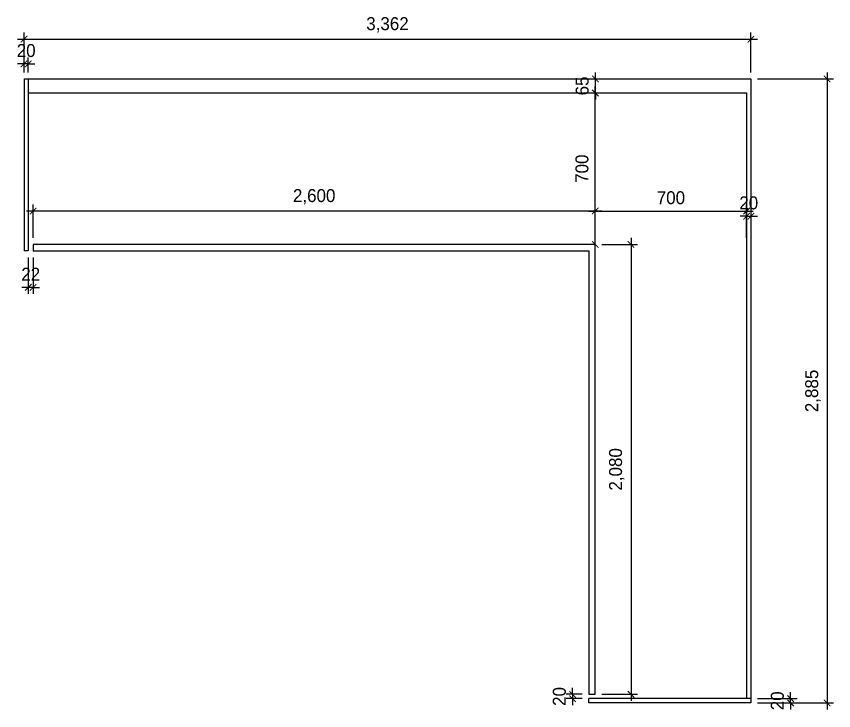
# Model space of a CAD drawing. Header units: millimetres. Extents: x 359270 to 411470, y 57550 to 89768.
# Drawn here: x 399048 to 402828, y 78050 to 81260 of the extents above; entities that cross this region are included whole.
import ezdxf

# ---------------------------------------------------------------- set-up
doc = ezdxf.new("R2010")
doc.units = ezdxf.units.MM
doc.header["$LTSCALE"] = 100
doc.header["$PDMODE"] = 3
doc.layers.get('DEFPOINTS').update_dxf_attribs({"color": 248})
doc.styles.add('HY 울릉도 L', font='')
doc.styles.get('HY 울릉도 L').set_extended_font_data('HY울릉도L')
doc.dimstyles.new('30', dxfattribs={"dimscale": 30, "dimtxt": 2, "dimasz": 1, "dimexe": 1, "dimexo": 1, "dimgap": 1, "dimtad": 1, "dimdec": 0, "dimrnd": 0.05, "dimdsep": 46, "dimlunit": 6, "dimtxsty": 'HY 울릉도 L', "dimblk": 'ARCHTICK', "dimcen": 2.5, "dimdle": 1, "dimclrd": 133, "dimclre": 133, "dimclrt": 30, "dimadec": 0, "dimazin": 0, "dimtfac": 1, "dimtdec": 0, "dimtix": 1, "dimtmove": 2, "dimatfit": 3, "dimldrblk": 'ARCHTICK', "dimfxl": 1, "dimlwd": -1, "dimlwe": -1, "dimarcsym": 0})

# ---------------------------------------------------------------- blocks, each defined once
blk = doc.blocks.new('_ArchTick')
at = {"color": 0, "linetype": 'ByBlock', "const_width": 0.15}
blk.add_lwpolyline([(-0.5, -0.5), (0.5, 0.5)], dxfattribs=at)
blk = doc.blocks.new('*D261')
at = {"color": 133}
for p, q in [((399125, 80235.5), (399125, 80389.6)), ((401725, 80235.5), (401725, 80389.6)), ((401755, 80359.6), (399095, 80359.6))]:
    blk.add_line(p, q, dxfattribs=at)
at = {"layer": 'DEFPOINTS', "color": 0}
for p in [(399125, 80359.6), (399125, 80205.5), (401725, 80205.5)]:
    blk.add_point(p, dxfattribs=at)
at = {"color": 133, "xscale": 30, "yscale": 30, "zscale": 30, "rotation": 180}
blk.add_blockref('_ArchTick', (399125, 80359.6), dxfattribs=at)
at = {"color": 133, "xscale": 30, "yscale": 30, "zscale": 30}
blk.add_blockref('_ArchTick', (401725, 80359.6), dxfattribs=at)
at = {"color": 30, "insert": (400425, 80425.6), "char_height": 60, "attachment_point": 5, "style": 'HY 울릉도 L'}
blk.add_mtext('2,600', dxfattribs=at)
blk = doc.blocks.new('*D262')
at = {"color": 133}
for p, q in [((401890.4, 80235.5), (401890.4, 78095.5)), ((401755, 80205.5), (401920.4, 80205.5)), ((401755, 78125.5), (401920.4, 78125.5))]:
    blk.add_line(p, q, dxfattribs=at)
at = {"layer": 'DEFPOINTS', "color": 0}
for p in [(401725, 80205.5), (401725, 78125.5), (401890.4, 78125.5)]:
    blk.add_point(p, dxfattribs=at)
at = {"color": 133, "xscale": 30, "yscale": 30, "zscale": 30}
for p, rotation in [((401890.4, 80205.5), 90), ((401890.4, 78125.5), 270)]:
    blk.add_blockref('_ArchTick', p, dxfattribs=dict(at, rotation=rotation))
at = {"color": 30, "insert": (401824.4, 79165.5), "char_height": 60, "attachment_point": 5, "rotation": 90, "style": 'HY 울릉도 L'}
blk.add_mtext('2,080', dxfattribs=at)
blk = doc.blocks.new('*D263')
at = {"color": 133}
for p, q in [((401620.3, 78125.5), (401620.3, 78155.5)), ((401665, 78125.5), (401590.3, 78125.5)), ((401665, 78105.5), (401590.3, 78105.5)), ((401620.3, 78125.5), (401620.3, 78105.5)), ((401620.3, 78105.5), (401620.3, 78075.5))]:
    blk.add_line(p, q, dxfattribs=at)
at = {"layer": 'DEFPOINTS', "color": 0}
for p in [(401620.3, 78105.5), (401695, 78125.5), (401695, 78105.5)]:
    blk.add_point(p, dxfattribs=at)
at = {"color": 133, "xscale": 30, "yscale": 30, "zscale": 30}
for p, rotation in [((401620.3, 78125.5), 270), ((401620.3, 78105.5), 90)]:
    blk.add_blockref('_ArchTick', p, dxfattribs=dict(at, rotation=rotation))
at = {"color": 30, "insert": (401559.1, 78115.5), "char_height": 60, "attachment_point": 5, "rotation": 90, "style": 'HY 울릉도 L'}
blk.add_mtext('20', dxfattribs=at)
blk = doc.blocks.new('*D264')
at = {"color": 133}
for p, q in [((399103, 80145.5), (399103, 79977)), ((399125, 80145.5), (399125, 79977)), ((399103, 80007), (399073, 80007)), ((399125, 80007), (399103, 80007)), ((399125, 80007), (399155, 80007))]:
    blk.add_line(p, q, dxfattribs=at)
at = {"layer": 'DEFPOINTS', "color": 0}
for p in [(399103, 80175.5), (399125, 80175.5), (399103, 80007)]:
    blk.add_point(p, dxfattribs=at)
at = {"color": 133, "xscale": 30, "yscale": 30, "zscale": 30}
blk.add_blockref('_ArchTick', (399103, 80007), dxfattribs=at)
at = {"color": 133, "xscale": 30, "yscale": 30, "zscale": 30, "rotation": 180}
blk.add_blockref('_ArchTick', (399125, 80007), dxfattribs=at)
at = {"color": 30, "insert": (399114, 80067.7), "char_height": 60, "attachment_point": 5, "style": 'HY 울릉도 L'}
blk.add_mtext('22', dxfattribs=at)
blk = doc.blocks.new('*D265')
at = {"color": 133}
for p, q in [((399083, 81000.5), (399083, 81184.4)), ((402445, 81000.5), (402445, 81184.4)), ((399053, 81154.4), (402475, 81154.4))]:
    blk.add_line(p, q, dxfattribs=at)
at = {"layer": 'DEFPOINTS', "color": 0}
for p in [(402445, 81154.4), (399083, 80970.5), (402445, 80970.5)]:
    blk.add_point(p, dxfattribs=at)
at = {"color": 133, "xscale": 30, "yscale": 30, "zscale": 30, "rotation": 180}
blk.add_blockref('_ArchTick', (399083, 81154.4), dxfattribs=at)
at = {"color": 133, "xscale": 30, "yscale": 30, "zscale": 30}
blk.add_blockref('_ArchTick', (402445, 81154.4), dxfattribs=at)
at = {"color": 30, "insert": (400764, 81220.4), "char_height": 60, "attachment_point": 5, "style": 'HY 울릉도 L'}
blk.add_mtext('3,362', dxfattribs=at)
blk = doc.blocks.new('*D266')
at = {"color": 133}
for p, q in [((399083, 81000.5), (399083, 81070)), ((399103, 81000.5), (399103, 81070)), ((399083, 81040), (399053, 81040)), ((399103, 81040), (399083, 81040)), ((399103, 81040), (399133, 81040))]:
    blk.add_line(p, q, dxfattribs=at)
at = {"layer": 'DEFPOINTS', "color": 0}
for p in [(399083, 81040), (399083, 80970.5), (399103, 80970.5)]:
    blk.add_point(p, dxfattribs=at)
at = {"color": 133, "xscale": 30, "yscale": 30, "zscale": 30}
blk.add_blockref('_ArchTick', (399083, 81040), dxfattribs=at)
at = {"color": 133, "xscale": 30, "yscale": 30, "zscale": 30, "rotation": 180}
blk.add_blockref('_ArchTick', (399103, 81040), dxfattribs=at)
at = {"color": 30, "insert": (399093, 81101.3), "char_height": 60, "attachment_point": 5, "style": 'HY 울릉도 L'}
blk.add_mtext('20', dxfattribs=at)
blk = doc.blocks.new('*D267')
at = {"color": 133}
for p, q in [((402475, 80970.5), (402827.6, 80970.5)), ((402797.6, 81000.5), (402797.6, 78055.5)), ((402475, 78085.5), (402827.6, 78085.5))]:
    blk.add_line(p, q, dxfattribs=at)
at = {"layer": 'DEFPOINTS', "color": 0}
for p in [(402445, 80970.5), (402445, 78085.5), (402797.6, 78085.5)]:
    blk.add_point(p, dxfattribs=at)
at = {"color": 133, "xscale": 30, "yscale": 30, "zscale": 30}
for p, rotation in [((402797.6, 80970.5), 90), ((402797.6, 78085.5), 270)]:
    blk.add_blockref('_ArchTick', p, dxfattribs=dict(at, rotation=rotation))
at = {"color": 30, "insert": (402731.7, 79528), "char_height": 60, "attachment_point": 5, "rotation": 90, "style": 'HY 울릉도 L'}
blk.add_mtext('2,885', dxfattribs=at)
blk = doc.blocks.new('*D268')
at = {"color": 133}
for p, q in [((402628.7, 78105.5), (402628.7, 78135.5)), ((402475, 78105.5), (402658.7, 78105.5)), ((402628.7, 78085.5), (402628.7, 78105.5)), ((402475, 78085.5), (402658.7, 78085.5)), ((402628.7, 78085.5), (402628.7, 78055.5))]:
    blk.add_line(p, q, dxfattribs=at)
at = {"layer": 'DEFPOINTS', "color": 0}
for p in [(402445, 78105.5), (402628.7, 78105.5), (402445, 78085.5)]:
    blk.add_point(p, dxfattribs=at)
at = {"color": 133, "xscale": 30, "yscale": 30, "zscale": 30}
for p, rotation in [((402628.7, 78105.5), 270), ((402628.7, 78085.5), 90)]:
    blk.add_blockref('_ArchTick', p, dxfattribs=dict(at, rotation=rotation))
at = {"color": 30, "insert": (402567.4, 78095.5), "char_height": 60, "attachment_point": 5, "rotation": 90, "style": 'HY 울릉도 L'}
blk.add_mtext('20', dxfattribs=at)
blk = doc.blocks.new('*D269')
at = {"color": 133}
for p, q in [((401725, 80235.5), (401725, 80389.6)), ((402425, 80235.5), (402425, 80389.6)), ((401695, 80359.6), (402455, 80359.6))]:
    blk.add_line(p, q, dxfattribs=at)
at = {"layer": 'DEFPOINTS', "color": 0}
for p in [(402425, 80359.6), (401725, 80205.5), (402425, 80205.5)]:
    blk.add_point(p, dxfattribs=at)
at = {"color": 133, "xscale": 30, "yscale": 30, "zscale": 30, "rotation": 180}
blk.add_blockref('_ArchTick', (401725, 80359.6), dxfattribs=at)
at = {"color": 133, "xscale": 30, "yscale": 30, "zscale": 30}
blk.add_blockref('_ArchTick', (402425, 80359.6), dxfattribs=at)
at = {"color": 30, "insert": (402075, 80420.9), "char_height": 60, "attachment_point": 5, "style": 'HY 울릉도 L'}
blk.add_mtext('700', dxfattribs=at)
blk = doc.blocks.new('*D270')
at = {"color": 133}
blk.add_line((401725, 80175.5), (401725, 80935.5), dxfattribs=at)
at = {"layer": 'DEFPOINTS', "color": 0}
for p in [(401725, 80905.5), (401725, 80905.5), (401725, 80205.5)]:
    blk.add_point(p, dxfattribs=at)
at = {"color": 133, "xscale": 30, "yscale": 30, "zscale": 30}
for p, rotation in [((401725, 80905.5), 90), ((401725, 80205.5), 270)]:
    blk.add_blockref('_ArchTick', p, dxfattribs=dict(at, rotation=rotation))
at = {"color": 30, "insert": (401663.7, 80555.5), "char_height": 60, "attachment_point": 5, "rotation": 90, "style": 'HY 울릉도 L'}
blk.add_mtext('700', dxfattribs=at)
blk = doc.blocks.new('*D271')
at = {"color": 133}
for p, q in [((401725.6, 80970.5), (401725.6, 81000.5)), ((401725.6, 80905.5), (401725.6, 80970.5)), ((401725.6, 80905.5), (401725.6, 80875.5)), ((401755, 80905.5), (401755.6, 80905.5))]:
    blk.add_line(p, q, dxfattribs=at)
at = {"layer": 'DEFPOINTS', "color": 0}
for p in [(401725.6, 80970.5), (401725.6, 80970.5), (401725, 80905.5)]:
    blk.add_point(p, dxfattribs=at)
at = {"color": 133, "xscale": 30, "yscale": 30, "zscale": 30}
for p, rotation in [((401725.6, 80970.5), 270), ((401725.6, 80905.5), 90)]:
    blk.add_blockref('_ArchTick', p, dxfattribs=dict(at, rotation=rotation))
at = {"color": 30, "insert": (401664.9, 80938), "char_height": 60, "attachment_point": 5, "rotation": 90, "style": 'HY 울릉도 L'}
blk.add_mtext('65', dxfattribs=at)
blk = doc.blocks.new('*D272')
at = {"color": 133}
for p, q in [((402425, 80335.7), (402395, 80335.7)), ((402425, 80335.7), (402445, 80335.7)), ((402445, 80335.7), (402475, 80335.7))]:
    blk.add_line(p, q, dxfattribs=at)
at = {"layer": 'DEFPOINTS', "color": 0}
for p in [(402425, 80335.7), (402445, 80335.7), (402445, 80335.7)]:
    blk.add_point(p, dxfattribs=at)
at = {"color": 133, "xscale": 30, "yscale": 30, "zscale": 30}
blk.add_blockref('_ArchTick', (402425, 80335.7), dxfattribs=at)
at = {"color": 133, "xscale": 30, "yscale": 30, "zscale": 30, "rotation": 180}
blk.add_blockref('_ArchTick', (402445, 80335.7), dxfattribs=at)
at = {"color": 30, "insert": (402435, 80397), "char_height": 60, "attachment_point": 5, "style": 'HY 울릉도 L'}
blk.add_mtext('20', dxfattribs=at)

msp = doc.modelspace()

# ---------------------------------------------------------------- linework, layer by layer
for p, q in [((399103, 80905.5), (402425, 80905.5)), ((402425, 80905.5), (402425, 78105.5)), ((399103, 80175.5), (399083, 80175.5)), ((402445, 78105.5), (401695, 78105.5)), ((401695, 78085.5), (401695, 78105.5)), ((402445, 78085.5), (401695, 78085.5))]:
    msp.add_line(p, q)
for points in [[(399083, 80970.5), (402445, 80970.5), (402445, 78085.5)], [(399083, 80970.5), (399083, 80175.5)], [(399103, 80970.5), (399103, 80175.5)], [(399125, 80175.5), (401695, 80175.5), (401695, 78125.5), (401725, 78125.5), (401725, 80175.5), (401725, 80205.5), (399125, 80205.5), (399125, 80175.5)]]:
    msp.add_lwpolyline(points)

# ---------------------------------------------------------------- dimensions: what is measured, and where the dimension line sits
for p1, p2, distance, picture, middle in [((399083, 80970.5), (402445, 80970.5), 183.9, '*D265', (400764, 81220.4)), ((399103, 80970.5), (399083, 80970.5), -69.5, '*D266', (399093, 81101.3)), ((402445, 80970.5), (402445, 78085.5), 352.6, '*D267', (402731.7, 79528)), ((399125, 80175.5), (399103, 80175.5), 168.4, '*D264', (399114, 80067.7)), ((401695, 78125.5), (401695, 78105.5), -74.7, '*D263', (401559.1, 78115.5)), ((402445, 78085.5), (402445, 78105.5), -183.7, '*D268', (402567.4, 78095.5))]:
    dim = msp.add_aligned_dim(p1=p1, p2=p2, distance=distance, dimstyle='30', override={"dimfxl": 1.25})
    dim.commit()
    dim.dimension.update_dxf_attribs({"geometry": picture, "text_midpoint": middle})
for base, p1, p2, picture, middle in [((401725.6, 80970.5), (401725, 80905.5), (401725.6, 80970.5), '*D271', (401664.9, 80938)), ((401725, 80905.5), (401725, 80205.5), (401725, 80905.5), '*D270', (401663.7, 80555.5)), ((401890.4, 78125.5), (401725, 80205.5), (401725, 78125.5), '*D262', (401824.4, 79165.5))]:
    dim = msp.add_linear_dim(base=base, p1=p1, p2=p2, angle=90, dimstyle='30', override={"dimfxl": 1.25})
    dim.commit()
    dim.dimension.update_dxf_attribs({"geometry": picture, "text_midpoint": middle})
for base, p1, p2, picture, middle in [((399125, 80359.6), (401725, 80205.5), (399125, 80205.5), '*D261', (400425, 80425.6)), ((402425, 80359.6), (401725, 80205.5), (402425, 80205.5), '*D269', (402075, 80420.9)), ((402445, 80335.7), (402425, 80335.7), (402445, 80335.7), '*D272', (402435, 80397))]:
    dim = msp.add_linear_dim(base=base, p1=p1, p2=p2, dimstyle='30', override={"dimfxl": 1.25})
    dim.commit()
    dim.dimension.update_dxf_attribs({"geometry": picture, "text_midpoint": middle})

doc.saveas('drawing.dxf')
